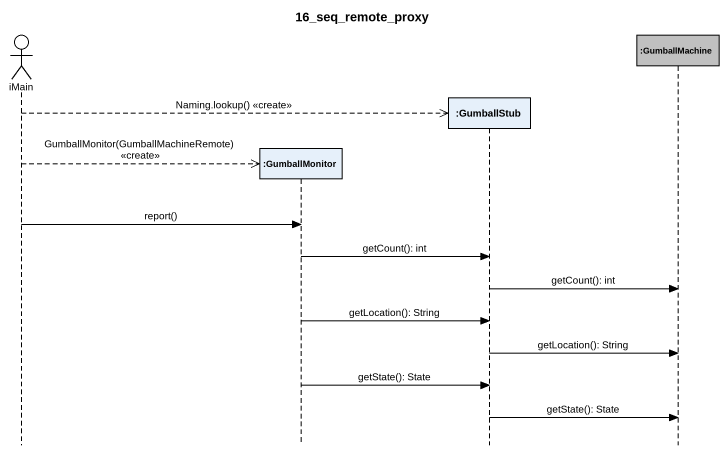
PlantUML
@startuml
title 16_seq_remote_proxy
hide footbox
actor iMain
participant ":GumballMonitor" as GumballMonitor
participant ":GumballStub" as GumballStub
participant ":GumballMachine" as GumballMachine #C0C0C0

iMain -->> GumballStub ** : Naming.lookup() <<create>>
iMain -->> GumballMonitor ** : GumballMonitor(GumballMachineRemote) <<create>>
iMain -> GumballMonitor : report()
GumballMonitor -> GumballStub : getCount(): int
GumballStub -> GumballMachine : getCount(): int
GumballMonitor -> GumballStub : getLocation(): String
GumballStub -> GumballMachine : getLocation(): String
GumballMonitor -> GumballStub : getState(): State
GumballStub -> GumballMachine : getState(): State
@enduml
